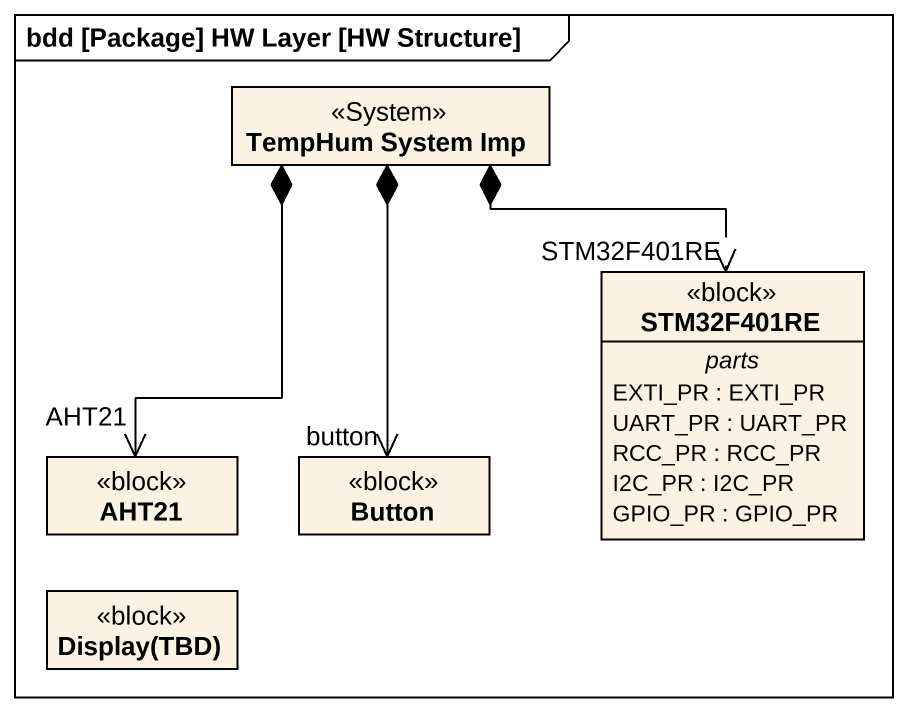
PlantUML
@startuml
mainframe bdd [Package] HW Layer [HW Structure]
hide circle
hide empty members
class "TempHum System Imp" as TempHum_System_Imp <<System>>
class STM32F401RE <<block>> {
  -- parts --
  EXTI_PR : EXTI_PR
  UART_PR : UART_PR
  RCC_PR : RCC_PR
  I2C_PR : I2C_PR
  GPIO_PR : GPIO_PR
}
class AHT21 <<block>>
class Button <<block>>
class "Display(TBD)" as Display_TBD <<block>>
TempHum_System_Imp *--> "STM32F401RE" STM32F401RE
TempHum_System_Imp *--> "AHT21" AHT21
TempHum_System_Imp *--> "button" Button
@enduml
